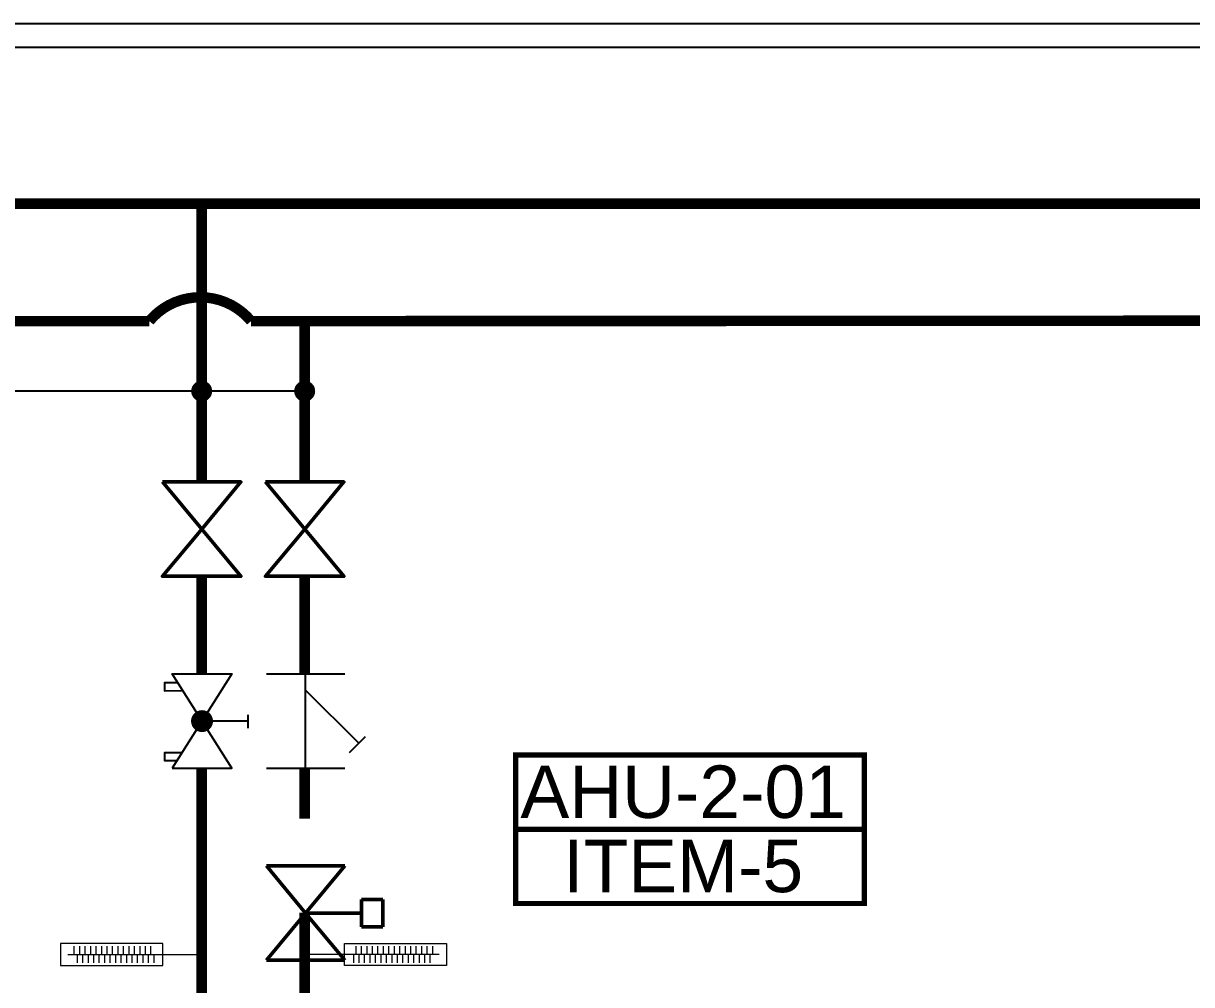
# Model space of a CAD drawing. Extents: x 1264 to 8183, y -10806 to -8316.
# Drawn here: x 1939.6 to 2385.4, y -8682.6 to -8315.8 of the extents above; entities that cross this region are included whole.
import ezdxf
from ezdxf.lldxf.tags import DXFTag

# ---------------------------------------------------------------- set-up
doc = ezdxf.new("R2010")
doc.units = 0
doc.header["$LTSCALE"] = 200
doc.header["$MEASUREMENT"] = 0
doc.linetypes.add('HIDDEN', pattern=[0.375, 0.25, -0.125])
doc.layers.get('0').update_dxf_attribs({"linetype": 'CONTINUOUS'})
doc.layers.get('Defpoints').update_dxf_attribs({"linetype": 'CONTINUOUS'})
for name, color, linetype in [('AIR-DEVICES', 1, 'HIDDEN'), ('CHWR', 4, 'HIDDEN'), ('CHWS', 5, 'CONTINUOUS'), ('Equipments', 1, 'CONTINUOUS'), ('NUMBERING', 5, 'CONTINUOUS'), ('TEXT 23233', 181, 'CONTINUOUS'), ('VALVE-', 1, 'CONTINUOUS')]:
    doc.layers.add(name, color=color, linetype=linetype)
doc.styles.add('2nd Floor ELEC$0$SMC_DIMMING', font='simplex.shx', dxfattribs={"width": 0.8})
doc.styles.add('TXT 1_4', font='arial.ttf', dxfattribs={"height": 3.5})
tags = doc.linetypes.add('CHLLID_WATER_RETURN', pattern='A,30.7,-5.08,["CHWR",Standard,S=2.54,R=0,X=-2.54,Y=-1.27],-10.46', length=46.24).pattern_tags.tags
tags[6] = DXFTag(74, 10)
tags = doc.linetypes.add('CHLLID_WATER_SUPPLY', pattern='A,30.7,-5.08,["CHWS",Standard,S=2.54,R=0,X=-2.54,Y=-1.27],-10.46', length=46.24).pattern_tags.tags
tags[6] = DXFTag(74, 10)
doc.dimstyles.new('2nd Floor ELEC$0$SMC_DOT_1-8', dxfattribs={"dimscale": 4, "dimtxt": 2, "dimasz": 0.66, "dimexe": 1.8, "dimexo": 0.625, "dimgap": 0.9, "dimtad": 0, "dimtih": 1, "dimtoh": 1, "dimdec": 0, "dimzin": 0, "dimdsep": 46, "dimlunit": 3, "dimtxsty": '2nd Floor ELEC$0$SMC_DIMMING', "dimcen": 0.09, "dimclrd": 34, "dimclre": 34, "dimclrt": 123, "dimadec": 0, "dimazin": 0, "dimtfac": 1, "dimtdec": 0, "dimtofl": 0, "dimtmove": 0, "dimatfit": 3, "dimldrblk": '2nd Floor ELEC$0$SMC_DOT', "dimfxl": 1, "dimtolj": 1, "dimtzin": 0, "dimarcsym": 0})

# ---------------------------------------------------------------- blocks, each defined once
blk = doc.blocks.new('IV')
at = {"lineweight": 50}
for points in [[(-1.231, -1.024), (0, 0), (-1.231, 1.024)], [(0, 0), (1.231, 1.024), (1.231, -1.024)]]:
    blk.add_lwpolyline(points, close=True, dxfattribs=at)
blk = doc.blocks.new('2nd Floor ELEC$0$SMC_DOT')
at = {"color": 0, "linetype": 'ByBlock', "lineweight": -2}
blk.add_line((-0.5, 0), (-1, 0), dxfattribs=at)
at = {"color": 0, "linetype": 'ByBlock', "const_width": 0.5}
blk.add_lwpolyline([(-0.25, 0, 1), (0.25, 0, 1)], format="xyb", close=True, dxfattribs=at)
blk = doc.blocks.new('A$C60FB6271')
at = {"linetype": 'ByBlock', "lineweight": 20}
for p, q in [((0, 4.351), (-0.285, 4.351)), ((0, 4.164), (-0.285, 4.164)), ((0, 4.257), (0.285, 4.257)), ((0, 4.07), (0.285, 4.07)), ((0, 3.977), (-0.285, 3.977)), ((0, 3.79), (-0.285, 3.79)), ((0, 3.603), (-0.285, 3.603)), ((0, 3.883), (0.285, 3.883)), ((0, 3.696), (0.285, 3.696)), ((0, 3.416), (-0.285, 3.416)), ((0, 3.229), (-0.285, 3.229)), ((0, 3.509), (0.285, 3.509)), ((0, 3.322), (0.285, 3.322)), ((0, 3.042), (-0.285, 3.042)), ((0, 2.854), (-0.285, 2.854)), ((0, 3.135), (0.285, 3.135)), ((0, 2.948), (0.285, 2.948)), ((0, 2.667), (-0.285, 2.667)), ((0, 2.48), (-0.285, 2.48)), ((0, 2.761), (0.285, 2.761)), ((0, 2.574), (0.285, 2.574)), ((0, 2.293), (-0.285, 2.293)), ((0, 2.106), (-0.285, 2.106)), ((0, 2.387), (0.285, 2.387)), ((0, 2.2), (0.285, 2.2)), ((0, 2.013), (0.285, 2.013)), ((0, 1.919), (-0.285, 1.919)), ((0, 1.732), (-0.285, 1.732)), ((0, 1.826), (0.285, 1.826)), ((0, 1.639), (0.285, 1.639))]:
    blk.add_line(p, q, dxfattribs=at)
at = {"layer": 'VALVE-', "lineweight": 20}
blk.add_line((0, 4.575), (0, 0), dxfattribs=at)
blk.add_lwpolyline([(-0.377, 4.825), (0.377, 4.825), (0.377, 1.332), (-0.377, 1.332)], close=True, dxfattribs=at)
blk = doc.blocks.new('TWO WAY VALVE')
at = {"lineweight": 50}
for p, q in [((-14.97, -17.99), (0, 0)), ((0, 0), (14.97, -17.99)), ((0, 0), (21.3, 0)), ((14.97, -17.99), (-14.97, -17.99))]:
    blk.add_line(p, q, dxfattribs=at)
blk.add_lwpolyline([(0, 0), (14.97, 17.99), (-14.97, 17.99), (0, 0)], dxfattribs=at)
blk.add_lwpolyline([(21.3, -5.19), (29.41, -5.19), (29.41, 5.19), (21.3, 5.19)], close=True, dxfattribs=at)

msp = doc.modelspace()

# ---------------------------------------------------------------- linework, layer by layer
at = {"layer": 'CHWR', "linetype": 'CHLLID_WATER_RETURN', "lineweight": -3, "ltscale": 0.03, "const_width": 4}
for points in [[(1501.79, -8490.79), (1501.79, -8384.58), (4601.81, -8384.58)], [(2007.65, -8490.79), (2007.65, -8384.58)], [(2007.65, -8526.77), (2007.65, -8564.05)], [(2007.65, -8600.03), (2007.65, -8728.48)]]:
    msp.add_lwpolyline(points, dxfattribs=at)
at = {"layer": 'CHWS', "linetype": 'CHLLID_WATER_SUPPLY', "lineweight": -3, "ltscale": 0.03}
msp.add_lwpolyline([(1541.1, -8490.79, 4, 4, 0), (1541.1, -8429.41, 4, 4, 0), (1987.67, -8429.41, 4, 4, -0.469561), (2026.51, -8429.41, 4, 4, 0), (3619.39, -8428.67, 4, 4, -0.809227), (3640.12, -8428.66, 4, 4, 0), (3924.71, -8428.53, 4, 4, -0.414349), (3926.71, -8430.53, 4, 4, 0), (3926.71, -8439.94, 0, 0, 0)], format="xyseb", dxfattribs=at)
at = {"layer": 'CHWS', "linetype": 'CHLLID_WATER_SUPPLY', "lineweight": -3, "ltscale": 0.03, "const_width": 4}
for points in [[(2046.95, -8490.79), (2046.95, -8428.55)], [(2046.95, -8526.77), (2046.95, -8564.05)], [(2046.95, -8600.03), (2046.95, -8619.21)], [(2046.95, -8655.19), (2046.95, -8727.47)]]:
    msp.add_lwpolyline(points, dxfattribs=at)
at = {"layer": 'Defpoints', "lineweight": -3}
for points in [[(1263.8, -8315.78), (5297.7, -8315.78), (5297.7, -10591.25), (1263.8, -10591.25)], [(5287.08, -8325.04), (1271.18, -8325.04), (1271.18, -10579.53), (5287.08, -10579.53)]]:
    msp.add_lwpolyline(points, close=True, dxfattribs=at)
at = {"layer": 'Equipments', "color": 1, "lineweight": -3, "ltscale": 20}
for p, q in [((2032.36, -8564.05), (2062.29, -8564.05)), ((2047.19, -8564.05), (2047.19, -8600.03)), ((2047.19, -8570.06), (2067.6, -8590.47)), ((2025.29, -8579.61), (2025.29, -8584.78)), ((2070.03, -8588.04), (2063.95, -8594.12)), ((2032.36, -8600.03), (2062.29, -8600.03))]:
    msp.add_line(p, q, dxfattribs=at)
for points in [[(1998.58, -8567.49), (1993.47, -8567.49), (1993.47, -8570.44), (2000.4, -8570.36)], [(2025.29, -8582.04), (2007.78, -8582.04), (2007.78, -8579.95)], [(2000.16, -8594.1), (1993.47, -8594.1), (1993.47, -8597.05), (1998.29, -8597.05)]]:
    msp.add_lwpolyline(points, dxfattribs=at)
msp.add_lwpolyline([(1996.41, -8600.03), (2019.15, -8600.03), (1996.41, -8564.05), (2019.15, -8564.05)], close=True, dxfattribs=at)
at = {"layer": 'Equipments', "color": 1, "lineweight": -3, "ltscale": 20, "const_width": 4.19}
msp.add_lwpolyline([(2005.69, -8582.04, -1), (2009.87, -8582.04, -1)], format="xyb", close=True, dxfattribs=at)
at = {"layer": 'TEXT 23233', "lineweight": -3, "const_width": 2}
msp.add_lwpolyline([(2127.42, -8594.95), (2127.42, -8651.63), (2260.52, -8651.63), (2260.52, -8594.95)], close=True, dxfattribs=at)
msp.add_lwpolyline([(2260.52, -8623.29), (2127.42, -8623.29)], dxfattribs=at)

# ---------------------------------------------------------------- block references
at = {"layer": 'AIR-DEVICES', "color": 1, "lineweight": -3, "ltscale": 20}
msp.add_blockref('TWO WAY VALVE', (2047.3, -8655.29), dxfattribs=at)
at = {"layer": 'Equipments', "color": 1, "lineweight": -3, "xscale": 14.61544624240751, "yscale": 14.61544624240751, "zscale": 14.61544624240751, "rotation": 270}
for p in [(2007.65, -8508.78), (2046.95, -8508.78)]:
    msp.add_blockref('IV', p, dxfattribs=at)
at = {"layer": 'Equipments', "color": 1, "lineweight": -3, "ltscale": 20, "yscale": 11.17061085093327, "zscale": 11.17061085093327}
for p, xscale, rotation in [((2007.65, -8671.07), -11.17061085093327, 90), ((2047.21, -8671.07), 11.17061085093327, 270)]:
    msp.add_blockref('A$C60FB6271', p, dxfattribs=dict(at, xscale=xscale, rotation=rotation))

# ---------------------------------------------------------------- texts
at = {"layer": 'NUMBERING', "lineweight": -3, "char_height": 20, "width": 88.7367, "attachment_point": 5, "style": 'TXT 1_4'}
for s, insert in [('AHU-2-01', (2191.38, -8609.12)), ('ITEM-5', (2191.38, -8637.46))]:
    msp.add_mtext(s, dxfattribs=dict(at, insert=insert))

# ---------------------------------------------------------------- leaders
at = {"layer": 'TEXT 23233', "lineweight": -3}
for points in [[(2007.65, -8456.12), (1881.83, -8456.12)], [(2046.95, -8456.12), (1881.83, -8456.12)]]:
    msp.add_leader(points, dimstyle='2nd Floor ELEC$0$SMC_DOT_1-8', override={"dimasz": 2}, dxfattribs=at)

doc.saveas('drawing.dxf')
